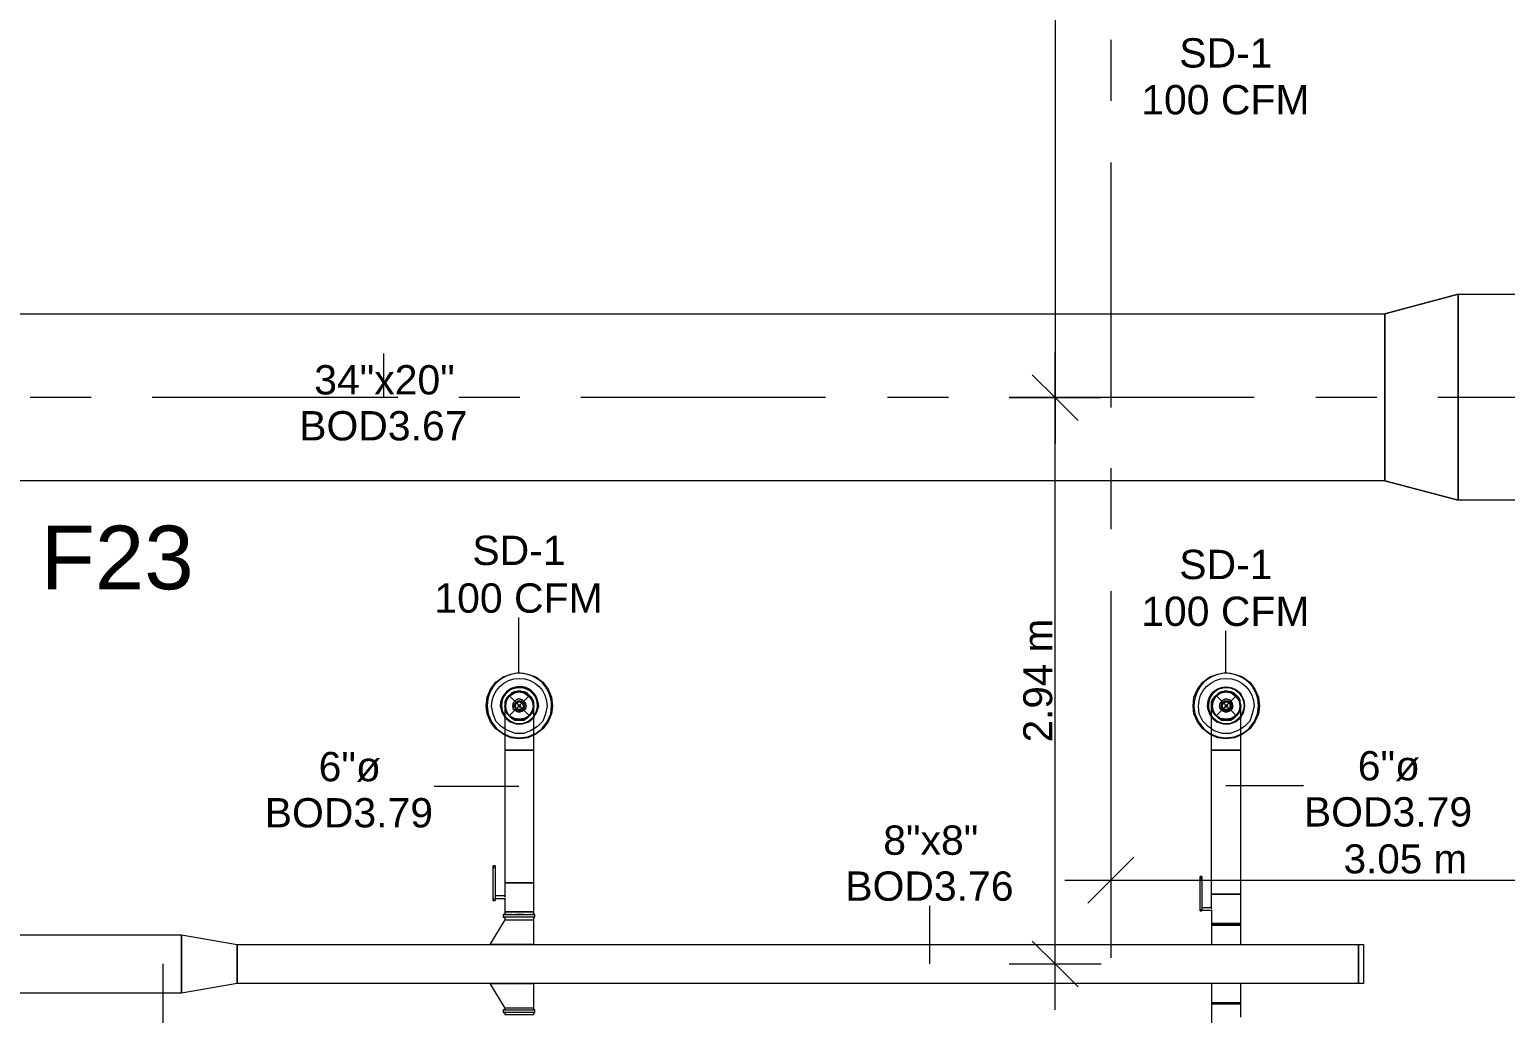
# Model space of a CAD drawing. Header units: metres. Extents: x -2 to 237, y -8 to 52.
# Drawn here: x 34.45 to 42.1, y 38.19 to 43.3 of the extents above; entities that cross this region are included whole.
import ezdxf

# ---------------------------------------------------------------- set-up
doc = ezdxf.new("R2010")
doc.units = ezdxf.units.M
doc.layers.add('HVAC - Ductos', color=5, linetype='Continuous', lineweight=0)
doc.layers.add('PDF_Text', color=7, linetype='Continuous', lineweight=0)
doc.layers.add('PDF_Geometry', color=7, linetype='Continuous', lineweight=0, true_color=0xaaaaaa)
doc.styles.add('PDF Arial-BoldMT-Identity-H', font='arial.ttf')
doc.styles.add('PDF Helvetica', font='')
doc.styles.get('PDF Helvetica').set_extended_font_data('Helvetica')

msp = doc.modelspace()

# ---------------------------------------------------------------- linework, layer by layer
at = {"layer": 'HVAC - Ductos', "lineweight": 0}
for points in [[(39.7679, 46.2263), (39.7679, 41.1498)], [(41.8571, 41.9241), (41.8571, 40.8567)], [(41.4768, 40.9574), (41.4768, 41.8234)], [(36.2858, 41.3881), (36.2858, 41.6172)], [(39.7679, 38.2131), (39.7679, 41.6264)], [(41.4768, 40.9574), (41.8571, 40.8567), (41.4768, 40.9574)], [(36.9869, 39.9632), (36.9869, 40.2473)], [(40.6522, 39.9632), (40.6522, 40.1786)], [(36.9135, 39.6379), (36.9044, 39.6425), (36.8677, 39.67), (36.8402, 39.7066), (36.8219, 39.7479), (36.8173, 39.7891), (36.8219, 39.8349), (36.8402, 39.8762), (36.8677, 39.9128), (36.9044, 39.9403), (36.9456, 39.9541), (36.9869, 39.9632), (37.0327, 39.9541), (37.0739, 39.9403), (37.1105, 39.9128), (37.138, 39.8762), (37.1563, 39.8349), (37.1609, 39.7891), (37.1563, 39.7479), (37.138, 39.7066), (37.1105, 39.67), (37.0739, 39.6425), (37.0647, 39.6379)], [(40.5788, 39.6379), (40.5696, 39.6425), (40.533, 39.67), (40.5056, 39.7066), (40.4872, 39.7479), (40.4826, 39.7891), (40.4872, 39.8349), (40.5056, 39.8762), (40.533, 39.9128), (40.5696, 39.9403), (40.6109, 39.9541), (40.6522, 39.9632), (40.698, 39.9541), (40.7392, 39.9403), (40.7759, 39.9128), (40.8033, 39.8762), (40.8217, 39.8349), (40.8263, 39.7891), (40.8217, 39.7479), (40.8033, 39.7066), (40.7759, 39.67), (40.7392, 39.6425), (40.73, 39.6379)], [(37.0647, 39.7891), (37.0647, 39.812), (37.0555, 39.8303), (37.0418, 39.8441), (37.0281, 39.8579), (37.0097, 39.8624), (36.9869, 39.867), (36.9685, 39.8624), (36.9502, 39.8579), (36.9365, 39.8441), (36.9227, 39.8303), (36.9135, 39.812), (36.9135, 39.7891), (36.9135, 39.7845), (36.9135, 39.7891), (36.9135, 39.7845), (36.9135, 39.7662), (36.9135, 39.7341), (36.9135, 39.6975), (36.9135, 39.6471), (36.9135, 39.5967), (36.9135, 39.56), (36.9227, 39.56), (36.9365, 39.56), (36.9502, 39.56), (36.9685, 39.56), (36.9869, 39.56), (37.0097, 39.56), (37.0281, 39.56), (37.0418, 39.56), (37.0555, 39.56), (37.0647, 39.56), (37.0647, 39.615), (37.0647, 39.6654), (37.0647, 39.7112), (37.0647, 39.7479), (37.0647, 39.7754), (37.0647, 39.7891), (37.0647, 39.7845), (37.0647, 39.7891), (37.0647, 39.812), (37.0555, 39.8303), (37.0418, 39.8441), (37.0281, 39.8579), (37.0097, 39.8624), (36.9869, 39.867), (36.9685, 39.8624), (36.9502, 39.8579), (36.9365, 39.8441), (36.9227, 39.8303), (36.9135, 39.812), (36.9135, 39.7891)], [(37.0418, 39.8441), (37.051, 39.8257), (37.0601, 39.8075), (37.0647, 39.7891), (37.0601, 39.7708), (37.051, 39.7525), (37.0418, 39.7387), (37.0281, 39.725), (37.0097, 39.7204), (36.9869, 39.7158), (36.9685, 39.7204), (36.9502, 39.725), (36.9365, 39.7387), (36.9273, 39.7525), (36.9181, 39.7708), (36.9135, 39.7891), (36.9181, 39.8075), (36.9273, 39.8257), (36.9365, 39.8441), (36.9502, 39.8533), (36.9685, 39.8624), (36.9869, 39.8624), (37.0097, 39.8624), (37.0281, 39.8533), (37.0418, 39.8441), (37.0189, 39.8579)], [(36.9227, 39.7662), (36.9135, 39.7891), (36.9227, 39.8166)], [(36.9181, 39.8166), (36.9181, 39.8212), (36.9227, 39.8212)], [(36.9227, 39.8212), (36.9365, 39.8441), (36.9593, 39.8579)], [(36.9365, 39.8441), (36.9365, 39.8441)], [(36.9593, 39.8579), (36.9593, 39.8624), (36.9639, 39.8624)], [(36.9639, 39.8579), (36.9869, 39.8624), (37.0143, 39.8579)], [(36.9869, 39.867), (36.9869, 39.867)], [(37.0143, 39.8624), (37.0189, 39.8624), (37.0189, 39.8579)], [(37.0418, 39.8441), (37.0418, 39.8441)], [(37.0418, 39.8395), (37.0555, 39.8212)], [(37.0555, 39.8212), (37.0601, 39.8212), (37.0601, 39.8166)], [(37.0555, 39.8166), (37.0647, 39.7891), (37.0555, 39.7662)], [(40.5284, 38.7445), (40.5788, 38.7445), (40.5788, 38.8132), (40.588, 38.8132), (40.6018, 38.8132), (40.6155, 38.8132), (40.6338, 38.8132), (40.6522, 38.8132), (40.6751, 38.8132), (40.6934, 38.8132), (40.7071, 38.8132), (40.7208, 38.8132), (40.7254, 38.8132), (40.73, 38.8132), (40.73, 39.56), (40.73, 39.615), (40.73, 39.6654), (40.73, 39.7112), (40.73, 39.7479), (40.73, 39.7754), (40.73, 39.7891), (40.73, 39.7845), (40.73, 39.7891), (40.7254, 39.812), (40.7208, 39.8303), (40.7071, 39.8441), (40.6934, 39.8579), (40.6751, 39.8624), (40.6522, 39.867), (40.6338, 39.8624), (40.6155, 39.8579), (40.6018, 39.8441), (40.588, 39.8303), (40.5788, 39.812), (40.5788, 39.7891), (40.5788, 39.7845), (40.5788, 39.7891), (40.5788, 39.812), (40.588, 39.8303), (40.6018, 39.8441), (40.6155, 39.8579), (40.6338, 39.8624), (40.6522, 39.867), (40.6751, 39.8624), (40.6934, 39.8579), (40.7071, 39.8441), (40.7208, 39.8303), (40.7254, 39.812), (40.73, 39.7891)], [(40.5834, 39.7617), (40.5834, 39.7662), (40.5788, 39.7891), (40.5834, 39.8166)], [(40.5834, 39.8166), (40.5834, 39.8212)], [(40.588, 39.8212), (40.6018, 39.8441), (40.6246, 39.8579)], [(40.6018, 39.8441), (40.6018, 39.8441)], [(40.62, 39.8579), (40.6246, 39.8624), (40.6292, 39.8624)], [(40.6292, 39.8579), (40.6522, 39.8624), (40.6797, 39.8579)], [(40.6797, 39.8624), (40.6842, 39.8624), (40.6842, 39.8579)], [(40.6842, 39.8579), (40.7071, 39.8441), (40.7208, 39.8212)], [(40.7208, 39.8212), (40.7254, 39.8212), (40.7254, 39.8166)], [(40.7208, 39.8166), (40.73, 39.7891), (40.7208, 39.7662)], [(36.9135, 39.7845), (36.9135, 39.7708), (36.9227, 39.7525), (36.9365, 39.7387), (36.9502, 39.725), (36.9685, 39.7158), (36.9869, 39.7158), (37.0097, 39.7158), (37.0281, 39.725), (37.0418, 39.7387), (37.0555, 39.7525), (37.0647, 39.7708), (37.0647, 39.7845)], [(36.9181, 39.7617), (36.9181, 39.7662)], [(36.9181, 39.7617), (36.9181, 39.7617)], [(36.9593, 39.725), (36.9365, 39.7387), (36.9227, 39.7617)], [(37.0555, 39.7617), (37.0418, 39.7387), (37.0189, 39.725)], [(37.0601, 39.7662), (37.0601, 39.7617)], [(37.0601, 39.7617), (37.0601, 39.7617)], [(40.5284, 38.8911), (40.5284, 38.7353), (40.5284, 38.7307), (40.5284, 38.7262), (40.5284, 38.7307), (40.5284, 38.7353), (40.5284, 38.7307), (40.5788, 38.7307), (40.5788, 38.6621), (40.588, 38.6621), (40.6018, 38.6621), (40.6155, 38.6621), (40.6338, 38.6621), (40.6522, 38.6621), (40.6751, 38.6621), (40.6934, 38.6621), (40.7071, 38.6621), (40.7208, 38.6621), (40.7254, 38.6621), (40.73, 38.6621), (40.7254, 38.6621), (40.73, 38.6621), (40.7254, 38.6621), (40.7208, 38.6621), (40.7071, 38.6621), (40.6934, 38.6621), (40.6751, 38.6621), (40.6522, 38.6621), (40.6338, 38.6621), (40.6155, 38.6621), (40.6018, 38.6621), (40.588, 38.6621), (40.5788, 38.6621), (40.5788, 38.6529), (40.588, 38.6529), (40.6018, 38.6529), (40.6155, 38.6529), (40.6338, 38.6529), (40.6522, 38.6529), (40.6751, 38.6529), (40.6934, 38.6529), (40.7071, 38.6529), (40.7208, 38.6529), (40.7254, 38.6529), (40.73, 38.6529), (40.7254, 38.6529), (40.73, 38.6529), (40.7254, 38.6529), (40.7208, 38.6529), (40.7071, 38.6529), (40.6934, 38.6529), (40.6751, 38.6529), (40.6522, 38.6529), (40.6338, 38.6529), (40.6155, 38.6529), (40.6018, 38.6529), (40.588, 38.6529), (40.5788, 38.6529), (40.5788, 38.5521), (40.588, 38.5521), (40.6018, 38.5521), (40.6155, 38.5521), (40.6338, 38.5521), (40.6522, 38.5521), (40.6751, 38.5521), (40.6934, 38.5521), (40.7071, 38.5521), (40.7208, 38.5521), (40.7254, 38.5521), (40.73, 38.5521), (40.73, 38.6529), (40.73, 38.6621), (40.73, 38.8132), (40.7254, 38.8132), (40.7208, 38.8132), (40.7071, 38.8132), (40.6934, 38.8132), (40.6751, 38.8132), (40.6522, 38.8132), (40.6338, 38.8132), (40.6155, 38.8132), (40.6018, 38.8132), (40.588, 38.8132), (40.5788, 38.8132), (40.5788, 39.56), (40.588, 39.56), (40.6018, 39.56), (40.6155, 39.56), (40.6338, 39.56), (40.6522, 39.56), (40.6751, 39.56), (40.6934, 39.56), (40.7071, 39.56), (40.7208, 39.56), (40.7254, 39.56), (40.73, 39.56), (40.7254, 39.56), (40.7208, 39.56), (40.7071, 39.56), (40.6934, 39.56), (40.6751, 39.56), (40.6522, 39.56), (40.6338, 39.56), (40.6155, 39.56), (40.6018, 39.56), (40.588, 39.56), (40.5788, 39.56), (40.5788, 39.5967), (40.5788, 39.6471), (40.5788, 39.6975), (40.5788, 39.7341), (40.5788, 39.7662), (40.5788, 39.7845), (40.5788, 39.7891)], [(40.5788, 39.7845), (40.5788, 39.7708), (40.588, 39.7525), (40.6018, 39.7387), (40.6155, 39.725), (40.6338, 39.7158), (40.6522, 39.7158), (40.6751, 39.7158), (40.6934, 39.725), (40.7071, 39.7387), (40.7208, 39.7525), (40.7254, 39.7708), (40.73, 39.7845)], [(40.5834, 39.7617), (40.5834, 39.7617)], [(40.6246, 39.725), (40.6018, 39.7387), (40.588, 39.7617)], [(40.7208, 39.7617), (40.7071, 39.7387), (40.6842, 39.725)], [(40.7254, 39.7662), (40.7254, 39.7617)], [(40.7254, 39.7617), (40.7254, 39.7617)], [(37.0647, 39.67), (37.0464, 39.6608), (37.0097, 39.6471), (36.9685, 39.6471), (36.9319, 39.6608), (36.9135, 39.67)], [(37.0189, 39.7204), (37.0143, 39.7204), (36.9869, 39.7158), (36.9639, 39.7204), (36.9593, 39.7204)], [(36.9593, 39.7204), (36.9593, 39.7204)], [(37.0189, 39.7204), (37.0189, 39.7204)], [(40.73, 39.67), (40.7117, 39.6608), (40.6751, 39.6471), (40.6338, 39.6471), (40.5926, 39.6608), (40.5788, 39.67)], [(40.6842, 39.7204), (40.6797, 39.7204), (40.6522, 39.7158), (40.6292, 39.7204), (40.6246, 39.7204), (40.62, 39.7204)], [(40.6842, 39.7204), (40.6842, 39.7204)], [(36.9135, 39.6425), (36.9456, 39.6288), (36.9869, 39.6242), (37.0327, 39.6288), (37.0647, 39.6425)], [(37.0647, 39.6379), (37.0327, 39.6242), (36.9869, 39.6196), (36.9456, 39.6242), (36.9135, 39.6379)], [(40.5788, 39.6425), (40.6109, 39.6288), (40.6522, 39.6242), (40.698, 39.6288), (40.73, 39.6425)], [(40.73, 39.6379), (40.698, 39.6242), (40.6522, 39.6196), (40.6109, 39.6242), (40.5788, 39.6379)], [(36.9869, 39.3722), (36.547, 39.3722)], [(40.6522, 39.3768), (41.0554, 39.3768)], [(40.0566, 39.1248), (40.0566, 38.8865), (40.0566, 38.6483)], [(36.854, 38.9598), (36.854, 38.9598)], [(36.8631, 38.9598), (36.854, 38.9598)], [(36.8631, 38.9598), (36.8631, 38.9598)], [(40.1756, 39.0056), (40.0566, 38.8865), (39.9374, 38.7674)], [(36.854, 38.7949), (36.854, 38.7903), (36.854, 38.7857), (36.854, 38.7811), (36.854, 38.7857), (36.854, 38.7903), (36.854, 38.7949), (36.854, 38.9461)], [(36.8631, 38.9461), (36.8631, 38.7949), (36.8631, 38.7903), (36.8631, 38.7857), (36.8631, 38.7811), (36.8631, 38.7857), (36.8631, 38.7903)], [(39.8183, 38.8865), (43.3416, 38.8865)], [(40.5193, 38.9049), (40.5193, 38.9003), (40.5193, 38.9049)], [(40.5284, 38.9049), (40.5193, 38.9049)], [(40.5193, 38.7353), (40.5193, 38.7307), (40.5193, 38.7262), (40.5193, 38.7307), (40.5193, 38.7353), (40.5193, 38.8911)], [(40.5284, 38.9049), (40.5284, 38.9003), (40.5284, 38.9049)], [(36.8631, 38.7949), (36.8631, 38.7903), (36.9135, 38.7903), (36.9135, 38.7216), (36.9227, 38.7216), (36.9365, 38.7216), (36.9502, 38.7216), (36.9685, 38.7216), (36.9869, 38.7216), (37.0097, 38.7216), (37.0281, 38.7216), (37.0418, 38.7216), (37.0555, 38.7216), (37.0647, 38.7216), (37.0647, 38.8728), (37.0555, 38.8728), (37.0418, 38.8728), (37.0281, 38.8728), (37.0097, 38.8728), (36.9869, 38.8728), (36.9685, 38.8728), (36.9502, 38.8728), (36.9365, 38.8728), (36.9227, 38.8728), (36.9135, 38.8728), (36.9135, 38.8041), (36.8631, 38.8041)], [(36.9135, 38.7995), (36.9135, 38.8041), (36.9135, 38.7995)], [(36.9135, 38.7995), (36.9135, 38.8041), (36.9135, 38.7995)], [(36.854, 38.7811), (36.854, 38.7857), (36.854, 38.7811)], [(36.854, 38.7811), (36.8631, 38.7811)], [(36.8631, 38.7903), (36.8631, 38.7903)], [(36.8631, 38.7811), (36.8631, 38.7857), (36.8631, 38.7811)], [(36.9135, 38.7949), (36.9135, 38.7903)], [(36.9135, 38.7903), (36.9135, 38.7903)], [(36.9135, 38.7903), (36.9135, 38.7903)], [(36.9135, 38.7903), (36.9135, 38.7903)], [(39.1173, 38.4513), (39.1173, 38.7537)], [(40.5193, 38.7262), (40.5193, 38.7262)], [(40.5193, 38.7262), (40.5284, 38.7262)], [(40.5284, 38.7307), (40.5284, 38.7307)], [(40.5284, 38.7262), (40.5284, 38.7262)], [(40.5788, 38.7445), (40.5788, 38.7445)], [(40.5788, 38.7445), (40.5788, 38.7445)], [(40.5788, 38.7399), (40.5788, 38.7353)], [(40.5788, 38.7307), (40.5788, 38.7307)], [(40.5788, 38.7307), (40.5788, 38.7307)], [(40.5788, 38.7307), (40.5788, 38.7307)], [(40.5788, 38.7307), (40.5788, 38.7307)], [(36.9135, 38.6803), (36.8356, 38.5521), (36.8448, 38.5521), (36.8586, 38.5521), (36.8814, 38.5521), (36.9135, 38.5521), (36.9869, 38.5521), (37.0189, 38.5521), (37.0418, 38.5521), (37.0601, 38.5521), (37.0647, 38.5521), (37.0647, 38.6803)], [(36.9044, 38.7079), (36.909, 38.7079), (36.9181, 38.7079), (36.9319, 38.7079), (36.9456, 38.7079), (36.9685, 38.7079), (36.9869, 38.7079), (37.0097, 38.7079), (37.0281, 38.7079), (37.0464, 38.7079), (37.0601, 38.7079), (37.0693, 38.7079), (37.0647, 38.7079), (37.0647, 38.7216), (37.0555, 38.7216), (37.0418, 38.7216), (37.0281, 38.7216), (37.0097, 38.7216), (36.9869, 38.7216), (36.9685, 38.7216), (36.9502, 38.7216), (36.9365, 38.7216), (36.9227, 38.7216), (36.9135, 38.7216), (36.9135, 38.7079), (36.909, 38.7079), (36.9044, 38.7079), (36.9044, 38.6941)], [(36.9135, 38.7079), (36.9135, 38.7079)], [(36.9135, 38.6941), (36.9135, 38.6941)], [(36.9227, 38.7079), (36.9181, 38.7079)], [(36.9227, 38.6941), (36.9181, 38.6941)], [(36.9365, 38.7079), (36.9319, 38.7079)], [(36.9365, 38.6941), (36.9319, 38.6941)], [(36.9502, 38.7079), (36.9456, 38.7079)], [(37.0281, 38.6941), (37.0097, 38.6941), (36.9869, 38.6941), (36.9685, 38.6941), (36.9502, 38.6941), (36.9456, 38.6941)], [(36.9593, 38.6803), (36.9639, 38.6803)], [(37.0097, 38.7079), (36.9869, 38.7079), (36.9685, 38.7079)], [(37.0143, 38.6803), (37.0189, 38.6803)], [(37.0281, 38.7079), (37.0281, 38.7079)], [(37.0464, 38.7079), (37.0418, 38.7079)], [(37.0464, 38.6941), (37.0418, 38.6941)], [(37.0418, 38.6803), (37.0418, 38.6803)], [(37.0601, 38.7079), (37.0555, 38.7079)], [(37.0601, 38.6941), (37.0555, 38.6941)], [(37.0647, 38.7079), (37.0647, 38.7079)], [(37.0647, 38.6941), (37.0647, 38.6941)], [(37.0693, 38.6941), (37.0693, 38.7079)], [(40.5788, 38.6621), (40.5788, 38.6621)], [(40.5788, 38.6529), (40.5788, 38.6529)], [(35.2366, 38.6025), (35.5253, 38.5521)], [(35.2366, 38.3001), (35.2366, 38.6025)], [(35.5253, 38.5521), (35.5253, 38.3505)], [(37.0647, 38.5521), (37.0601, 38.5521), (37.0418, 38.5521), (37.0189, 38.5521), (36.9869, 38.5521), (36.9135, 38.5521), (36.8814, 38.5521), (36.8586, 38.5521), (36.8448, 38.5521), (36.8356, 38.5521)], [(39.6488, 38.5704), (39.7679, 38.4513), (39.887, 38.3321)], [(35.1404, 38.4513), (35.1404, 38.0389)], [(39.5296, 38.4513), (39.7679, 38.4513), (40.0062, 38.4513)], [(35.5253, 38.3505), (35.2366, 38.3001)], [(37.0647, 38.2222), (37.0647, 38.3505), (37.0601, 38.3505), (37.0418, 38.3505), (37.0189, 38.3505), (36.9869, 38.3505), (36.9135, 38.3505), (36.8814, 38.3505), (36.8586, 38.3505), (36.8448, 38.3505), (36.8356, 38.3505), (36.9135, 38.2222)], [(36.8356, 38.3505), (36.8448, 38.3505), (36.8586, 38.3505), (36.8814, 38.3505), (36.9135, 38.3505), (36.9869, 38.3505), (37.0189, 38.3505), (37.0418, 38.3505), (37.0601, 38.3505), (37.0647, 38.3505)], [(40.73, 38.1764), (40.73, 38.2451), (40.73, 38.2497), (40.73, 38.3505), (40.7254, 38.3505), (40.7208, 38.3505), (40.7071, 38.3505), (40.6934, 38.3505), (40.6751, 38.3505), (40.6522, 38.3505), (40.6338, 38.3505), (40.6155, 38.3505), (40.6018, 38.3505), (40.588, 38.3505), (40.5788, 38.3505), (40.5788, 38.2497), (40.5788, 38.2451), (40.5788, 38.0939)], [(36.9044, 38.2131), (36.9044, 38.1993)], [(36.9044, 38.1993), (36.909, 38.1993), (36.9135, 38.1993)], [(37.0647, 38.1993), (37.0693, 38.1993), (37.0601, 38.1993), (37.0464, 38.1993), (37.0281, 38.1993), (37.0097, 38.1993), (36.9869, 38.1993), (36.9685, 38.1993), (36.9456, 38.1993), (36.9319, 38.1993), (36.9181, 38.1993), (36.909, 38.1993), (36.9044, 38.1993)], [(36.9135, 38.2131), (36.9135, 38.2131)], [(36.9181, 38.2131), (36.9227, 38.2131)], [(36.9319, 38.2131), (36.9365, 38.2131)], [(36.9456, 38.2131), (36.9502, 38.2131), (36.9685, 38.2131), (36.9869, 38.2131), (37.0097, 38.2131), (37.0281, 38.2131)], [(36.9639, 38.2222), (36.9593, 38.2222)], [(37.0189, 38.2222), (37.0143, 38.2222)], [(37.0418, 38.2222), (37.0418, 38.2222)], [(37.0418, 38.2131), (37.0464, 38.2131)], [(37.0555, 38.2131), (37.0601, 38.2131)], [(37.0647, 38.2131), (37.0647, 38.2131)], [(37.0647, 38.1993), (37.0647, 38.1993)], [(37.0693, 38.1993), (37.0693, 38.2131)]]:
    msp.add_lwpolyline(points, dxfattribs=at)
for points in [[(41.8571, 41.9241), (41.4768, 41.8234)], [(41.8571, 41.9241), (47.1901, 41.9241), (47.1901, 40.8567), (41.8571, 40.8567)], [(31.1315, 41.8234), (41.4768, 41.8234), (41.4768, 40.9574), (31.1315, 40.9574)], [(39.6488, 41.5072), (39.7679, 41.3881), (39.887, 41.269), (39.7679, 41.3881)], [(39.5296, 41.3881), (39.7679, 41.3881), (40.0062, 41.3881), (39.7679, 41.3881)], [(36.9227, 39.8166), (36.9365, 39.8395), (36.9639, 39.8579), (36.9869, 39.8624), (37.0143, 39.8579), (37.0373, 39.8395), (37.0555, 39.8166), (37.0601, 39.7891), (37.0555, 39.7617), (37.0373, 39.7387), (37.0143, 39.725), (36.9869, 39.7204), (36.9639, 39.725), (36.9365, 39.7387), (36.9227, 39.7617), (36.9181, 39.7891)], [(36.9593, 39.8075), (36.9548, 39.7891), (36.9593, 39.8075), (36.9731, 39.8212), (36.9869, 39.8257), (37.0052, 39.8212), (37.0189, 39.8075), (37.0235, 39.7891), (37.0189, 39.8075), (37.0052, 39.8212), (36.9869, 39.8257), (36.9731, 39.8212)], [(36.9685, 39.8029), (36.9639, 39.7891), (36.9685, 39.8075), (36.9823, 39.8166), (36.996, 39.8166), (37.0097, 39.8075), (37.0143, 39.7891), (37.0097, 39.8029), (36.996, 39.812), (36.9823, 39.812)], [(36.9731, 39.8029), (36.9869, 39.812), (37.0052, 39.8029), (37.0097, 39.7891), (37.0052, 39.7754), (36.9869, 39.7708), (36.9731, 39.7754), (36.9685, 39.7891)], [(40.7254, 39.7708), (40.7163, 39.7525), (40.7071, 39.7387), (40.6888, 39.725), (40.6751, 39.7204), (40.6522, 39.7158), (40.6338, 39.7204), (40.6155, 39.725), (40.6018, 39.7387), (40.5926, 39.7525), (40.5834, 39.7708), (40.5788, 39.7891), (40.5834, 39.8075), (40.5926, 39.8257), (40.6018, 39.8441), (40.6155, 39.8533), (40.6338, 39.8624), (40.6522, 39.8624), (40.6751, 39.8624), (40.6888, 39.8533), (40.7071, 39.8441), (40.7163, 39.8257), (40.7254, 39.8075), (40.73, 39.7891)], [(40.588, 39.8166), (40.6018, 39.8395), (40.6246, 39.8579), (40.6522, 39.8624), (40.6797, 39.8579), (40.7025, 39.8395), (40.7208, 39.8166), (40.7254, 39.7891), (40.7208, 39.7617), (40.7025, 39.7387), (40.6797, 39.725), (40.6522, 39.7204), (40.6246, 39.725), (40.6018, 39.7387), (40.588, 39.7617), (40.5834, 39.7891)], [(40.6246, 39.8075), (40.62, 39.7891), (40.6246, 39.8075), (40.6384, 39.8212), (40.6522, 39.8257), (40.6705, 39.8212), (40.6842, 39.8075), (40.6888, 39.7891), (40.6842, 39.8075), (40.6705, 39.8212), (40.6522, 39.8257), (40.6384, 39.8212)], [(40.6338, 39.8029), (40.6292, 39.7891), (40.6338, 39.8075), (40.6476, 39.8166), (40.6613, 39.8166), (40.6751, 39.8075), (40.6797, 39.7891), (40.6751, 39.8029), (40.6613, 39.812), (40.6476, 39.812)], [(40.6384, 39.8029), (40.6522, 39.812), (40.6705, 39.8029), (40.6751, 39.7891), (40.6705, 39.7754), (40.6522, 39.7708), (40.6384, 39.7754), (40.6338, 39.7891)], [(36.9181, 39.7295), (36.941, 39.7112), (36.9731, 39.6975), (37.0052, 39.6975), (37.0373, 39.7112), (37.0601, 39.7295), (37.0647, 39.7387), (37.0601, 39.7295), (37.0373, 39.7112), (37.0052, 39.6975), (36.9731, 39.6975), (36.941, 39.7112), (36.9181, 39.7295), (36.9135, 39.7387)], [(37.0647, 39.7295), (37.0373, 39.7066), (37.0052, 39.6975), (36.9731, 39.6975), (36.941, 39.7066), (36.9135, 39.7295), (36.9135, 39.7341), (36.9135, 39.7295), (36.941, 39.7066), (36.9731, 39.6975), (37.0052, 39.6975), (37.0373, 39.7066), (37.0647, 39.7295), (37.0647, 39.7341)], [(37.0189, 39.7754), (37.0235, 39.7891), (37.0189, 39.7708), (37.0052, 39.7617), (36.9869, 39.7571), (36.9731, 39.7617), (36.9593, 39.7708), (36.9548, 39.7891), (36.9593, 39.7754), (36.9731, 39.7617), (36.9869, 39.7571), (37.0052, 39.7617)], [(37.0097, 39.7754), (37.0143, 39.7891), (37.0097, 39.7754), (36.996, 39.7662), (36.9823, 39.7662), (36.9685, 39.7754), (36.9639, 39.7891), (36.9685, 39.7754), (36.9823, 39.7662), (36.996, 39.7662)], [(36.9869, 39.7937), (36.9823, 39.7891), (36.9869, 39.7937), (36.9914, 39.7937), (36.996, 39.7891), (36.9914, 39.7937)], [(36.9914, 39.7845), (36.996, 39.7891), (36.9914, 39.7845), (36.9869, 39.7845), (36.9823, 39.7891), (36.9869, 39.7845)], [(37.0647, 39.7341), (37.0785, 39.7571), (37.0877, 39.7891), (37.0785, 39.7571)], [(40.5834, 39.7295), (40.6063, 39.7112), (40.6384, 39.6975), (40.6705, 39.6975), (40.7025, 39.7112), (40.7254, 39.7295), (40.73, 39.7387), (40.7254, 39.7295), (40.7025, 39.7112), (40.6705, 39.6975), (40.6384, 39.6975), (40.6063, 39.7112), (40.5834, 39.7295), (40.5788, 39.7387)], [(40.73, 39.7295), (40.7025, 39.7066), (40.6705, 39.6975), (40.6384, 39.6975), (40.6063, 39.7066), (40.5788, 39.7295), (40.5788, 39.7341), (40.5788, 39.7295), (40.6063, 39.7066), (40.6384, 39.6975), (40.6705, 39.6975), (40.7025, 39.7066), (40.73, 39.7295), (40.73, 39.7341)], [(40.6842, 39.7754), (40.6888, 39.7891), (40.6842, 39.7708), (40.6705, 39.7617), (40.6522, 39.7571), (40.6384, 39.7617), (40.6246, 39.7708), (40.62, 39.7891), (40.6246, 39.7754), (40.6384, 39.7617), (40.6522, 39.7571), (40.6705, 39.7617)], [(40.6751, 39.7754), (40.6797, 39.7891), (40.6751, 39.7754), (40.6613, 39.7662), (40.6476, 39.7662), (40.6338, 39.7754), (40.6292, 39.7891), (40.6338, 39.7754), (40.6476, 39.7662), (40.6613, 39.7662)], [(40.6522, 39.7937), (40.6476, 39.7891), (40.6522, 39.7937), (40.6567, 39.7937), (40.6613, 39.7891), (40.6567, 39.7937)], [(40.6567, 39.7845), (40.6613, 39.7891), (40.6567, 39.7845), (40.6522, 39.7845), (40.6476, 39.7891), (40.6522, 39.7845)], [(40.73, 39.7341), (40.7438, 39.7571), (40.7484, 39.7891), (40.7438, 39.7571)], [(36.9135, 38.8728), (36.9227, 38.8728), (36.9365, 38.8728), (36.9502, 38.8728), (36.9685, 38.8728), (36.9869, 38.8728), (37.0097, 38.8728), (37.0281, 38.8728), (37.0418, 38.8728), (37.0555, 38.8728), (37.0647, 38.8728), (37.0647, 39.56), (37.0555, 39.56), (37.0418, 39.56), (37.0281, 39.56), (37.0097, 39.56), (36.9869, 39.56), (36.9685, 39.56), (36.9502, 39.56), (36.9365, 39.56), (36.9227, 39.56), (36.9135, 39.56)], [(36.854, 38.9461), (36.854, 38.9507), (36.854, 38.9552), (36.854, 38.9598), (36.854, 38.9552), (36.854, 38.9507)], [(36.8631, 38.9461), (36.8631, 38.9507), (36.8631, 38.9552), (36.8631, 38.9598), (36.8631, 38.9552), (36.8631, 38.9507)], [(40.5193, 38.8911), (40.5193, 38.8957), (40.5193, 38.9003), (40.5193, 38.9049), (40.5193, 38.9003), (40.5193, 38.8957)], [(40.5284, 38.8911), (40.5284, 38.8957), (40.5284, 38.9003), (40.5284, 38.9049), (40.5284, 38.9003), (40.5284, 38.8957)], [(36.9044, 38.6941), (36.909, 38.6941), (36.9135, 38.6941), (36.9135, 38.6803), (36.9227, 38.6803), (36.9365, 38.6803), (36.9502, 38.6803), (36.9685, 38.6803), (36.9869, 38.6803), (37.0097, 38.6803), (37.0281, 38.6803), (37.0418, 38.6803), (37.0555, 38.6803), (37.0647, 38.6803), (37.0647, 38.6941), (37.0693, 38.6941), (37.0601, 38.6941), (37.0464, 38.6941), (37.0281, 38.6941), (37.0097, 38.6941), (36.9869, 38.6941), (36.9685, 38.6941), (36.9456, 38.6941), (36.9319, 38.6941), (36.9181, 38.6941), (36.909, 38.6941)], [(35.2366, 38.3001), (34.247, 38.3001), (34.247, 38.6025), (35.2366, 38.6025)], [(35.5253, 38.5521), (41.3394, 38.5521), (41.3394, 38.3505), (35.5253, 38.3505)], [(41.3394, 38.3505), (41.3394, 38.5521), (41.3669, 38.5521), (41.3669, 38.3505)], [(36.9044, 38.2131), (36.909, 38.2131), (36.9181, 38.2131), (36.9319, 38.2131), (36.9456, 38.2131), (36.9685, 38.2131), (36.9869, 38.2131), (37.0097, 38.2131), (37.0281, 38.2131), (37.0464, 38.2131), (37.0601, 38.2131), (37.0693, 38.2131), (37.0647, 38.2131), (37.0647, 38.2222), (37.0555, 38.2222), (37.0418, 38.2222), (37.0281, 38.2222), (37.0097, 38.2222), (36.9869, 38.2222), (36.9685, 38.2222), (36.9502, 38.2222), (36.9365, 38.2222), (36.9227, 38.2222), (36.9135, 38.2222), (36.9135, 38.2131), (36.909, 38.2131)], [(37.0647, 38.1993), (37.0555, 38.1993), (37.0418, 38.1993), (37.0281, 38.1993), (37.0097, 38.1993), (36.9869, 38.1993), (36.9685, 38.1993), (36.9502, 38.1993), (36.9365, 38.1993), (36.9227, 38.1993), (36.9135, 38.1993), (36.9135, 38.1901), (36.9227, 38.1901), (36.9365, 38.1901), (36.9502, 38.1901), (36.9685, 38.1901), (36.9869, 38.1901), (37.0097, 38.1901), (37.0281, 38.1901), (37.0418, 38.1901), (37.0555, 38.1901), (37.0647, 38.1901)], [(40.73, 38.2497), (40.7254, 38.2497), (40.7208, 38.2497), (40.7071, 38.2497), (40.6934, 38.2497), (40.6751, 38.2497), (40.6522, 38.2497), (40.6338, 38.2497), (40.6155, 38.2497), (40.6018, 38.2497), (40.588, 38.2497), (40.5788, 38.2497), (40.588, 38.2497), (40.6018, 38.2497), (40.6155, 38.2497), (40.6338, 38.2497), (40.6522, 38.2497), (40.6751, 38.2497), (40.6934, 38.2497), (40.7071, 38.2497), (40.7208, 38.2497), (40.7254, 38.2497)], [(40.6522, 38.2497), (40.6751, 38.2497), (40.6934, 38.2497), (40.7071, 38.2497), (40.7208, 38.2497), (40.7254, 38.2497), (40.73, 38.2497), (40.7254, 38.2497), (40.7208, 38.2497), (40.7071, 38.2497), (40.6934, 38.2497), (40.6751, 38.2497), (40.6522, 38.2497), (40.6338, 38.2497), (40.6155, 38.2497), (40.6018, 38.2497), (40.588, 38.2497), (40.5788, 38.2497), (40.588, 38.2497), (40.6018, 38.2497), (40.6155, 38.2497), (40.6338, 38.2497)], [(40.73, 38.2451), (40.7254, 38.2451), (40.7208, 38.2451), (40.7071, 38.2451), (40.6934, 38.2451), (40.6751, 38.2451), (40.6522, 38.2451), (40.6338, 38.2451), (40.6155, 38.2451), (40.6018, 38.2451), (40.588, 38.2451), (40.5788, 38.2451), (40.588, 38.2451), (40.6018, 38.2451), (40.6155, 38.2451), (40.6338, 38.2451), (40.6522, 38.2451), (40.6751, 38.2451), (40.6934, 38.2451), (40.7071, 38.2451), (40.7208, 38.2451), (40.7254, 38.2451)], [(40.5788, 38.2451), (40.588, 38.2451), (40.6018, 38.2451), (40.6155, 38.2451), (40.6338, 38.2451), (40.6522, 38.2451), (40.6751, 38.2451), (40.6934, 38.2451), (40.7071, 38.2451), (40.7208, 38.2451), (40.7254, 38.2451), (40.73, 38.2451), (40.7254, 38.2451), (40.7208, 38.2451), (40.7071, 38.2451), (40.6934, 38.2451), (40.6751, 38.2451), (40.6522, 38.2451), (40.6338, 38.2451), (40.6155, 38.2451), (40.6018, 38.2451), (40.588, 38.2451)]]:
    msp.add_lwpolyline(points, close=True, dxfattribs=at)
for points in [[(37.0647, 39.6425), (37.0739, 39.6471), (37.106, 39.67), (37.1335, 39.7066), (37.1517, 39.7479), (37.1563, 39.7891, 1.01401), (36.8219, 39.7891), (36.8265, 39.7479), (36.8448, 39.7066), (36.8723, 39.67), (36.9044, 39.6471), (36.9135, 39.6425)], [(40.73, 39.6425), (40.7392, 39.6471), (40.7713, 39.67), (40.7987, 39.7066), (40.8171, 39.7479), (40.8217, 39.7891, 1.013803), (40.4872, 39.7891), (40.4918, 39.7479), (40.5102, 39.7066), (40.5376, 39.67), (40.5696, 39.6471), (40.5788, 39.6425)], [(36.9135, 39.67), (36.8952, 39.6837), (36.8677, 39.7112), (36.854, 39.7479), (36.8448, 39.7891, -0.994124), (37.1335, 39.7891), (37.1243, 39.7479), (37.1105, 39.7112), (37.0831, 39.6837), (37.0647, 39.67)], [(40.5788, 39.67), (40.5605, 39.6837), (40.533, 39.7112), (40.5147, 39.7479), (40.5102, 39.7891, -0.994396), (40.7987, 39.7891), (40.7896, 39.7479), (40.7759, 39.7112), (40.7484, 39.6837), (40.73, 39.67)]]:
    msp.add_lwpolyline(points, format="xyb", dxfattribs=at)
for points in [[(37.0877, 39.7891, 1.421925), (36.9135, 39.7341), (36.8998, 39.7571), (36.8906, 39.7891, -0.98969)], [(36.9135, 39.7387), (36.8998, 39.7571), (36.8952, 39.7891, -1.388372), (37.0647, 39.7387), (37.0785, 39.7571), (37.0831, 39.7891, 1.388337)], [(40.7484, 39.7891, 1.387936), (40.5788, 39.7387), (40.5651, 39.7571), (40.5605, 39.7891, -1.388667), (40.73, 39.7387), (40.7438, 39.7571), (40.7484, 39.7891, 1.010288), (40.556, 39.7891), (40.5651, 39.7571), (40.5788, 39.7341, -1.442998)]]:
    msp.add_lwpolyline(points, format="xyb", close=True, dxfattribs=at)
at = {"layer": 'PDF_Geometry', "lineweight": 0}
for points in [[(40.0566, 43.2437), (40.0566, 42.9275)], [(40.0566, 42.6068), (40.0566, 41.3377)], [(34.7693, 41.3881), (34.4532, 41.3881)], [(36.3592, 41.3881), (35.0855, 41.3881)], [(36.9914, 41.3881), (36.6753, 41.3881)], [(38.5767, 41.3881), (37.3076, 41.3881)], [(39.2135, 41.3881), (38.8974, 41.3881)], [(40.7987, 41.3881), (39.5296, 41.3881)], [(41.4356, 41.3881), (41.1194, 41.3881)], [(43.0209, 41.3881), (41.7517, 41.3881)], [(40.0566, 41.0216), (40.0566, 40.7054)], [(40.0566, 40.3847), (40.0566, 39.1156)], [(40.0566, 38.7995), (40.0566, 38.4834)]]:
    msp.add_lwpolyline(points, dxfattribs=at)
at = {"layer": 'PDF_Geometry', "color": 8, "lineweight": 0, "true_color": 0x808080}
for points in [[(37.051, 39.8349), (37.0143, 39.8624), (36.9639, 39.8624), (36.9273, 39.8349), (36.9135, 39.7891), (36.9273, 39.7479), (36.9639, 39.7158), (37.0143, 39.7158), (37.051, 39.7479), (37.0647, 39.7891)], [(40.7163, 39.8349), (40.6797, 39.8624), (40.6292, 39.8624), (40.5926, 39.8349), (40.5788, 39.7891), (40.5926, 39.7479), (40.6292, 39.7158), (40.6797, 39.7158), (40.7163, 39.7479), (40.73, 39.7891)]]:
    msp.add_lwpolyline(points, close=True, dxfattribs=at)
for points in [[(36.9365, 39.8441), (37.0418, 39.7387)], [(37.0418, 39.8441), (36.9365, 39.7387)], [(40.6018, 39.8441), (40.7071, 39.7387)], [(40.7071, 39.8441), (40.6018, 39.7387)]]:
    msp.add_lwpolyline(points, dxfattribs=at)

# ---------------------------------------------------------------- texts
at = {"layer": 'PDF_Text', "lineweight": 0, "attachment_point": 4, "style": 'PDF Helvetica'}
for s, insert, char_height in [('SD-1', (40.4108, 43.1748), 0.1519), ('100 CFM', (40.2137, 42.932), 0.1519), ('34"x20"', (35.9252, 41.4796), 0.1519), ('BOD3.67', (35.8473, 41.2413), 0.1519), ('SD-1', (36.7453, 40.5953), 0.1519), ('SD-1', (40.4108, 40.522), 0.1519), ('100 CFM', (36.5483, 40.3479), 0.1519), ('100 CFM', (40.2137, 40.2792), 0.1519), ('6"ø', (35.9481, 39.4728), 0.1519), ('6"ø', (41.3363, 39.4773), 0.1519), ('BOD3.79', (35.6686, 39.2345), 0.1519), ('BOD3.79', (41.0568, 39.2391), 0.1519), ('8"x8"', (38.8759, 39.0925), 0.1519), ('3.05 m', (41.263, 38.9956), 0.15002), ('BOD3.76', (38.6789, 38.8542), 0.1519)]:
    msp.add_mtext(s, dxfattribs=dict(at, insert=insert, char_height=char_height))
at = {"layer": 'PDF_Text', "color": 232, "lineweight": 70, "true_color": 0xe91e64, "insert": (34.5064, 40.5569), "char_height": 0.32989, "attachment_point": 4, "style": 'PDF Arial-BoldMT-Identity-H'}
msp.add_mtext('F23', dxfattribs=at)
at = {"layer": 'PDF_Text', "lineweight": 0, "insert": (39.678, 39.6007), "char_height": 0.15002, "attachment_point": 4, "rotation": 90, "style": 'PDF Helvetica'}
msp.add_mtext('2.94 m', dxfattribs=at)

doc.saveas('drawing.dxf')
